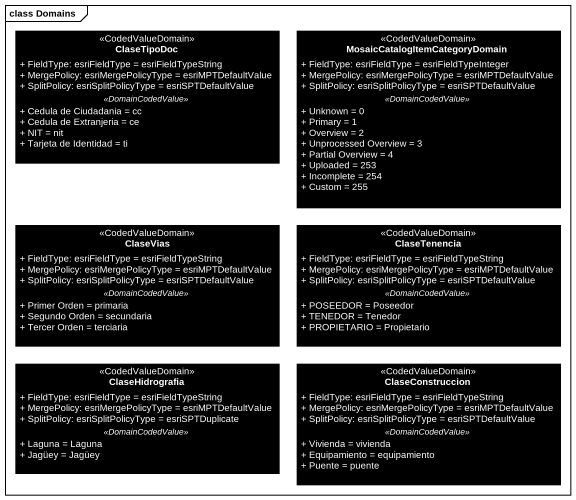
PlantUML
@startuml
mainframe class Domains
hide circle
hide empty members
skinparam classAttributeIconSize 0
class ClaseTipoDoc <<CodedValueDomain>> #000000 {
  + FieldType: esriFieldType = esriFieldTypeString
  + MergePolicy: esriMergePolicyType = esriMPTDefaultValue
  + SplitPolicy: esriSplitPolicyType = esriSPTDefaultValue
  .. <<DomainCodedValue>> ..
  + Cedula de Ciudadania = cc
  + Cedula de Extranjeria = ce
  + NIT = nit
  + Tarjeta de Identidad = ti
}
class "MosaicCatalogItemCategoryDomain" as MosaicCatalogItemCategoryDom <<CodedValueDomain>> #000000 {
  + FieldType: esriFieldType = esriFieldTypeInteger
  + MergePolicy: esriMergePolicyType = esriMPTDefaultValue
  + SplitPolicy: esriSplitPolicyType = esriSPTDefaultValue
  .. <<DomainCodedValue>> ..
  + Unknown = 0
  + Primary = 1
  + Overview = 2
  + Unprocessed Overview = 3
  + Partial Overview = 4
  + Uploaded = 253
  + Incomplete = 254
  + Custom = 255
}
class ClaseVias <<CodedValueDomain>> #000000 {
  + FieldType: esriFieldType = esriFieldTypeString
  + MergePolicy: esriMergePolicyType = esriMPTDefaultValue
  + SplitPolicy: esriSplitPolicyType = esriSPTDefaultValue
  .. <<DomainCodedValue>> ..
  + Primer Orden = primaria
  + Segundo Orden = secundaria
  + Tercer Orden = terciaria
}
class ClaseTenencia <<CodedValueDomain>> #000000 {
  + FieldType: esriFieldType = esriFieldTypeString
  + MergePolicy: esriMergePolicyType = esriMPTDefaultValue
  + SplitPolicy: esriSplitPolicyType = esriSPTDefaultValue
  .. <<DomainCodedValue>> ..
  + POSEEDOR = Poseedor
  + TENEDOR = Tenedor
  + PROPIETARIO = Propietario
}
class ClaseHidrografia <<CodedValueDomain>> #000000 {
  + FieldType: esriFieldType = esriFieldTypeString
  + MergePolicy: esriMergePolicyType = esriMPTDefaultValue
  + SplitPolicy: esriSplitPolicyType = esriSPTDuplicate
  .. <<DomainCodedValue>> ..
  + Laguna = Laguna
  + Jagüey = Jagüey
}
class ClaseConstruccion <<CodedValueDomain>> #000000 {
  + FieldType: esriFieldType = esriFieldTypeString
  + MergePolicy: esriMergePolicyType = esriMPTDefaultValue
  + SplitPolicy: esriSplitPolicyType = esriSPTDefaultValue
  .. <<DomainCodedValue>> ..
  + Vivienda = vivienda
  + Equipamiento = equipamiento
  + Puente = puente
}
@enduml
